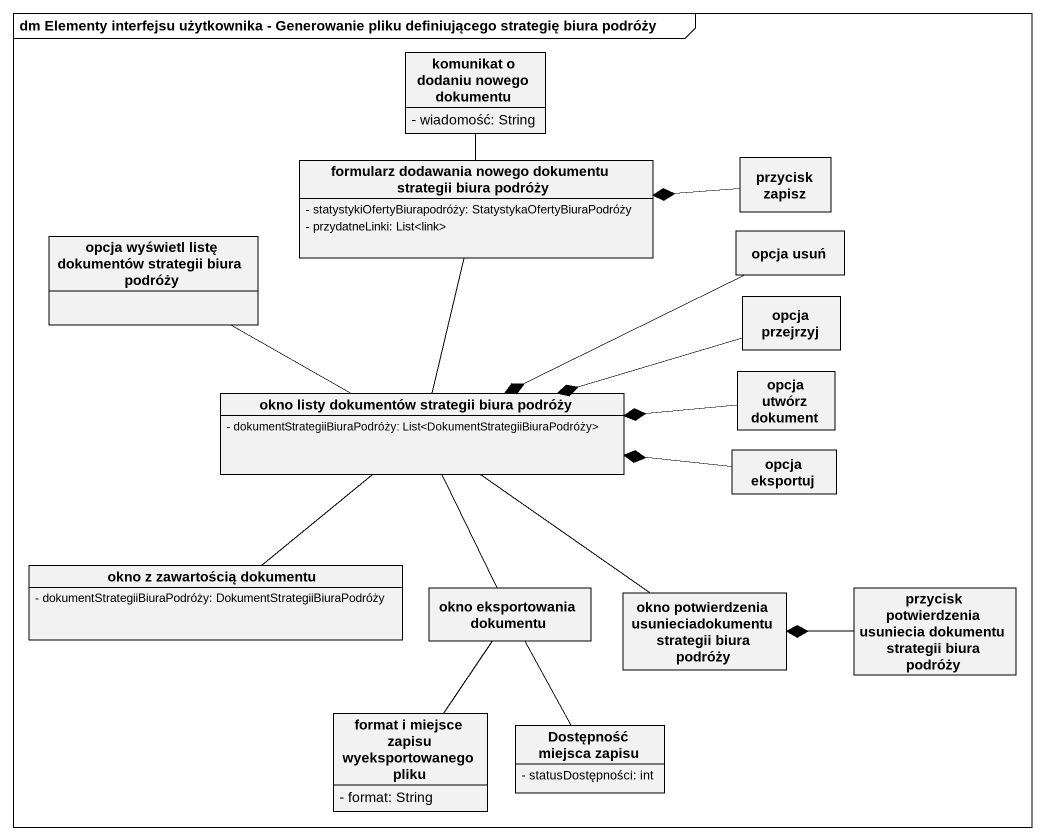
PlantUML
@startuml
mainframe dm Elementy interfejsu użytkownika - Generowanie pliku definiującego strategię biura podróży
hide circle
hide empty members
skinparam classAttributeIconSize 0
class "komunikat o dodaniu nowego dokumentu" as komunikat_o_dodaniu_nowego {
  - wiadomość: String
}
class "formularz dodawania nowego dokumentu strategii biura podróży" as formularz_dodawania_nowego {
  - statystykiOfertyBiurapodróży: StatystykaOfertyBiuraPodróży
  - przydatneLinki: List<link>
}
class "przycisk zapisz" as przycisk_zapisz
class "opcja wyświetl listę dokumentów strategii biura podróży" as opcja_wyświetl_listę
class "opcja usuń" as opcja_usuń
class "opcja przejrzyj" as opcja_przejrzyj
class "okno listy dokumentów strategii biura podróży" as okno_listy_dokumentów {
  - dokumentStrategiiBiuraPodróży: List<DokumentStrategiiBiuraPodróży>
}
class "opcja utwórz dokument" as opcja_utwórz_dokument
class "opcja eksportuj" as opcja_eksportuj
class "okno z zawartością dokumentu" as okno_z_zawartością_dokumentu {
  - dokumentStrategiiBiuraPodróży: DokumentStrategiiBiuraPodróży
}
class "okno eksportowania dokumentu" as okno_eksportowania_dokumentu
class "okno potwierdzenia usunieciadokumentu strategii biura podróży" as okno_potwierdzenia
class "przycisk potwierdzenia usuniecia dokumentu strategii biura podróży" as przycisk_potwierdzenia
class "format i miejsce zapisu wyeksportowanego pliku" as format_i_miejsce_zapisu {
  - format: String
}
class "Dostępność miejsca zapisu" as Dostępność_miejsca_zapisu {
  - statusDostępności: int
}
formularz_dodawania_nowego -up- komunikat_o_dodaniu_nowego
przycisk_zapisz -left-* formularz_dodawania_nowego
opcja_wyświetl_listę -right- okno_listy_dokumentów
opcja_usuń -left-* okno_listy_dokumentów
opcja_przejrzyj -left-* okno_listy_dokumentów
okno_listy_dokumentów -up- formularz_dodawania_nowego
opcja_utwórz_dokument -left-* okno_listy_dokumentów
opcja_eksportuj -left-* okno_listy_dokumentów
okno_z_zawartością_dokumentu -up- okno_listy_dokumentów
okno_eksportowania_dokumentu -up- okno_listy_dokumentów
okno_potwierdzenia -up- okno_listy_dokumentów
przycisk_potwierdzenia -left-* okno_potwierdzenia
format_i_miejsce_zapisu -up- okno_eksportowania_dokumentu
Dostępność_miejsca_zapisu -up- okno_eksportowania_dokumentu
@enduml
